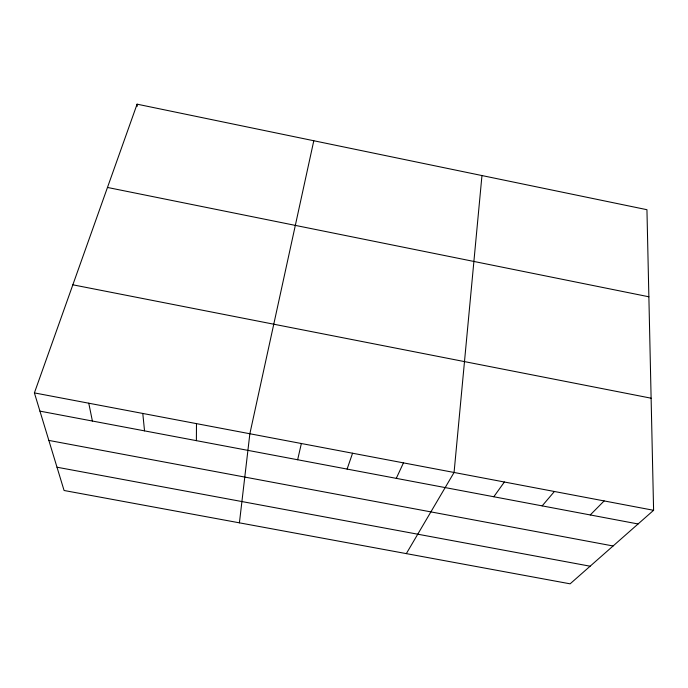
<?xml version="1.0" encoding="UTF-8"?>
<svg xmlns="http://www.w3.org/2000/svg" width="688" height="688" viewBox="0 0 688 688"><rect width="100%" height="100%" fill="white"/><g stroke="black" fill="none" stroke-linecap="round" stroke-linejoin="round"><path stroke-width="1.03" d="M196.381 440.647L196.484 423.627M481.961 175.552L454.071 472.467L406.333 553.616M239.415 522.837L249.864 433.75L313.797 140.748M297.646 459.756L301.361 443.511M347.105 469.078L352.566 453.22M34.4 392.9L137.093 104.172L646.944 209.702L653.6 510.298L570.12 583.828L64.079 490.492L34.4 392.9L653.6 510.298M396.279 478.358L403.46 462.869M493.803 496.753L504.381 482.004M542.161 505.878L554.408 491.49M590.252 514.951L604.15 500.924M57.001 467.221L590.123 566.207M48.848 440.415L613.094 545.98M39.947 411.14L638.077 523.972M72.842 284.806L651.115 398.197M107.474 187.454L648.87 296.786M88.761 403.202L92.398 421.039M142.786 413.445L144.54 430.869M137.093 104.172L137.239 106.305"/></g></svg>
